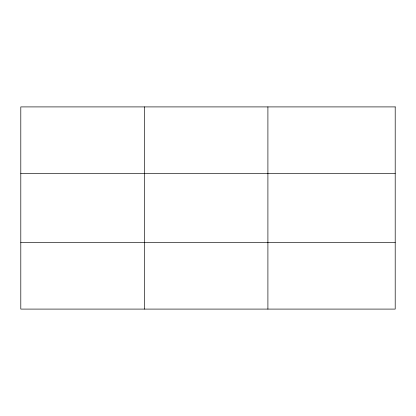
<?xml version="1.0" encoding="UTF-8"?>
<svg xmlns="http://www.w3.org/2000/svg" width="416" height="416" viewBox="0 0 416 416"><rect width="100%" height="100%" fill="white"/><g stroke="black" fill="none" stroke-linecap="round" stroke-linejoin="round"><path stroke-width="0.62" d="M144.352 106.907L144.352 309.093M267.904 106.907L267.904 309.093M20.8 173.628L395.2 173.628M20.8 242.372L395.2 242.372M395.2 106.907L395.2 309.093L20.8 309.093L20.8 106.907L395.2 106.907"/></g></svg>
